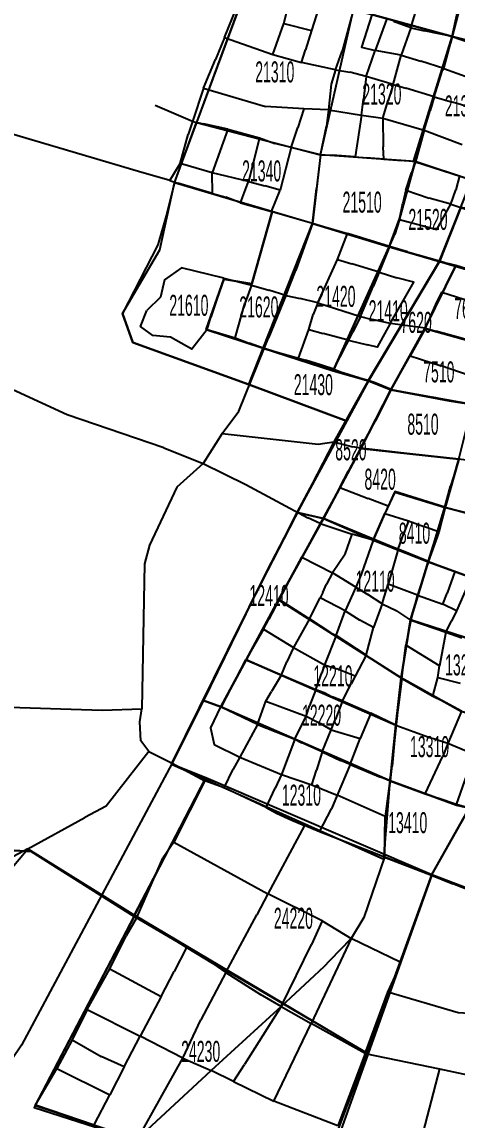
# Model space of a CAD drawing. Extents: x -55316 to 65086, y -54159 to 22922.
# Drawn here: x 1238 to 4763, y -15570 to -6660 of the extents above; entities that cross this region are included whole.
import ezdxf
from ezdxf.enums import TextEntityAlignment as Align

# ---------------------------------------------------------------- set-up
doc = ezdxf.new("R2010")
doc.units = 0
doc.header["$MEASUREMENT"] = 0
doc.layers.add('LINKS', color=7, linetype='Continuous')
doc.layers.add('ZONES', color=7, linetype='Continuous')

msp = doc.modelspace()

# ---------------------------------------------------------------- linework, layer by layer
at = {"layer": 'LINKS', "color": 251, "linetype": 'Continuous'}
for points in [[(4620.4, -8599.5), (5557.8, -6245.6)], [(4620.4, -8599.5), (5557.8, -6245.6)], [(4389.9, -6707.8), (4476.7, -6410)], [(3665.9, -6472.2), (3584.3, -6730.5)], [(2879.3, -6787.2), (2978.7, -6541.4)], [(3361.2, -6671.4), (3384.3, -6577.6)], [(3923.3, -6558.5), (3833.3, -6896.2)], [(4724.7, -6778.7), (4784.2, -6506.1)], [(3271.4, -6923.1), (3361.2, -6671.4)], [(3361.2, -6671.4), (3584.3, -6730.5)], [(4072.7, -6601.9), (3989.7, -6864.9), (4098.6, -6890.5)], [(4192.7, -6639.4), (4098.6, -6890.5)], [(4389.9, -6707.8), (4247.2, -6657.2)], [(3584.3, -6730.5), (3536.5, -6885)], [(4389.9, -6707.8), (4310.1, -6929)], [(4389.9, -6707.8), (4499.2, -6732.6)], [(4724.7, -6778.7), (4499.2, -6732.6)], [(2879.3, -6787.2), (2804.9, -6965)], [(2879.3, -6787.2), (3271.4, -6923.1)], [(4656.1, -7037.9), (4709.6, -6834.7)], [(4724.7, -6778.7), (4709.6, -6834.7)], [(4724.7, -6778.7), (4950.2, -6856.9)], [(3271.4, -6923.1), (3502.7, -6989)], [(3502.7, -6989), (3536.5, -6885)], [(3778.5, -7047.3), (3833.3, -6896.2)], [(4027.7, -7101.5), (4098.6, -6890.5)], [(4310.1, -6929), (4098.6, -6890.5)], [(4246.8, -7167), (4310.1, -6929)], [(4310.1, -6929), (4471, -6979)], [(2709.1, -7197.7), (2804.9, -6965)], [(3778.5, -7047.3), (3502.7, -6989)], [(4656.1, -7037.9), (4471, -6979)], [(4578.3, -7268.2), (4645, -7052.5), (4656.1, -7037.9)], [(4656.1, -7037.9), (4867.5, -7114.8)], [(3778.5, -7047.3), (3743, -7165.8), (3722.1, -7372.2)], [(3778.5, -7047.3), (3893.8, -7068.6)], [(4027.7, -7101.5), (3893.8, -7068.6)], [(4027.7, -7101.5), (4006.5, -7285.9)], [(4246.8, -7167), (4027.7, -7101.5)], [(2709.1, -7197.7), (2619, -7468)], [(2709.1, -7197.7), (3210.2, -7346.8)], [(4246.8, -7167), (4205.6, -7297)], [(4246.8, -7167), (4348.6, -7196.1)], [(4578.3, -7268.2), (4348.6, -7196.1)], [(3989.7, -7415.9), (4006.5, -7285.9)], [(4162.7, -7441.5), (4205.6, -7297)], [(4578.3, -7268.2), (4546.6, -7377.8)], [(4578.3, -7268.2), (4725.2, -7311.9)], [(2619, -7468), (2318.6, -7337.9)], [(3522, -7364.6), (3210.2, -7346.8)], [(3522, -7364.6), (3472.9, -7515.4)], [(3722.1, -7372.2), (3522, -7364.6)], [(3722.1, -7372.2), (3706.6, -7504.6)], [(3722.1, -7372.2), (3989.7, -7415.9)], [(4495.9, -7537.6), (4546.6, -7377.8)], [(5362.7, -7499), (4725.2, -7311.9)], [(2619, -7468), (2584, -7573.4)], [(2619, -7468), (2709.8, -7487.8)], [(3989.7, -7415.9), (3938.4, -7755.5)], [(3989.7, -7415.9), (4162.7, -7441.5)], [(4162.7, -7441.5), (4495.9, -7537.6)], [(4162.7, -7441.5), (4164.1, -7673)], [(2182.1, -7874.6), (1149.4, -7568.9)], [(2518.8, -7808.4), (2584, -7573.4)], [(2906.9, -7531.2), (2709.8, -7487.8)], [(2906.9, -7531.2), (2778.7, -7883.6)], [(2906.9, -7531.2), (3163.2, -7601.7)], [(3419.5, -7678.6), (3472.9, -7515.4)], [(3656.5, -7737.8), (3706.6, -7504.6)], [(4495.9, -7537.6), (4425.4, -7793.9)], [(4495.9, -7537.6), (4804.8, -7653.7)], [(3163.2, -7601.7), (3073.5, -7954.1)], [(3163.2, -7601.7), (3288.3, -7645.1)], [(3419.5, -7678.6), (3288.3, -7645.1)], [(3419.5, -7678.6), (3329.8, -8024.6)], [(3656.5, -7737.8), (3419.5, -7678.6)], [(3656.5, -7737.8), (3623.3, -8011.5)], [(3656.5, -7737.8), (3751.8, -7740.7)], [(3938.4, -7755.5), (3751.8, -7740.7)], [(4169.1, -7774.7), (4164.1, -7673)], [(2436.6, -7947.6), (2518.8, -7808.4)], [(2778.7, -7883.6), (2518.8, -7808.4)], [(3938.4, -7755.5), (4025.9, -7761.5)], [(4169.1, -7774.7), (4025.9, -7761.5)], [(4169.1, -7774.7), (4316.7, -7784.1)], [(4425.4, -7793.9), (4316.7, -7784.1)], [(4425.4, -7793.9), (4394.6, -7884.8)], [(4425.4, -7793.9), (4784.2, -7909.3)], [(2436.6, -7947.6), (2182.1, -7874.6)], [(2781.6, -8052.6), (2778.7, -7883.6)], [(3073.5, -7954.1), (2778.7, -7883.6)], [(4348.5, -8024.6), (4394.6, -7884.8)], [(4784.2, -7909.3), (4754.1, -8021.4)], [(2436.6, -7947.6), (2500.7, -7968.1)], [(2781.6, -8052.6), (2500.7, -7968.1)], [(3009.4, -8127.1), (3073.5, -7954.1)], [(3073.5, -7954.1), (3204.7, -7991)], [(3329.8, -8024.6), (3204.7, -7991)], [(3591.9, -8296.1), (3623.3, -8011.5)], [(2781.6, -8052.6), (2888.6, -8082.5)], [(3009.4, -8127.1), (2888.6, -8082.5)], [(3259.3, -8197.6), (3329.8, -8024.6)], [(4348.5, -8024.6), (4324.5, -8129.2)], [(4348.5, -8024.6), (4538.1, -8090.5)], [(4713.7, -8139.9), (4538.1, -8090.5)], [(4713.7, -8139.9), (4754.1, -8021.4)], [(3009.4, -8127.1), (3259.3, -8197.6)], [(4297.3, -8261.7), (4324.5, -8129.2)], [(4297.3, -8261.7), (4598.4, -8345), (4713.7, -8139.9)], [(4713.7, -8139.9), (4875.2, -8191.8)], [(3591.9, -8296.1), (3259.3, -8197.6)], [(4297.3, -8261.7), (4260.6, -8380.9)], [(4297.3, -8261.7), (4260.6, -8380.9)], [(3591.9, -8296.1), (3456.8, -8672.8)], [(3591.9, -8296.1), (3456.8, -8672.8)], [(3591.9, -8296.1), (3719.3, -8330.9)], [(3719.3, -8330.9), (3875.9, -8377.6)], [(3795.9, -8586.8), (3875.9, -8377.6)], [(3795.9, -8586.8), (3875.9, -8377.6)], [(4215.7, -8481.6), (3875.9, -8377.6)], [(4215.7, -8481.6), (3875.9, -8377.6)], [(4215.7, -8481.6), (4260.6, -8380.9)], [(4215.7, -8481.6), (4260.6, -8380.9)], [(4215.7, -8481.6), (4132.3, -8690.9)], [(4215.7, -8481.6), (4132.3, -8690.9)], [(4362.6, -8525.2), (4215.7, -8481.6)], [(4362.6, -8525.2), (4215.7, -8481.6)], [(4362.6, -8525.2), (4620.4, -8599.5)], [(4362.6, -8525.2), (4620.4, -8599.5)], [(3635.7, -8939.2), (3795.9, -8586.8)], [(3635.7, -8939.2), (3795.9, -8586.8)], [(3795.9, -8586.8), (3911.7, -8622.8)], [(3795.9, -8586.8), (3911.7, -8622.8)], [(4132.3, -8690.9), (3911.7, -8622.8)], [(4132.3, -8690.9), (3911.7, -8622.8)], [(4620.4, -8599.5), (4043.3, -9569.7)], [(4620.4, -8599.5), (4976.2, -8709.3)], [(4620.4, -8599.5), (4976.2, -8709.3)], [(2874.8, -8739), (2531.9, -8655), (2392.5, -8753.4), (2359.7, -8892.8), (2248.9, -9002.7)], [(3376.4, -8880.4), (3456.8, -8672.8)], [(3376.4, -8880.4), (3456.8, -8672.8)], [(4132.3, -8690.9), (4083.2, -8806.8)], [(4132.3, -8690.9), (4083.2, -8806.8)], [(4132.3, -8690.9), (4274.6, -8735.1)], [(4132.3, -8690.9), (4274.6, -8735.1)], [(2874.8, -8739), (2768.8, -9056.6)], [(2874.8, -8739), (2768.8, -9056.6)], [(2874.8, -8739), (3099.1, -8795.1)], [(2874.8, -8739), (3099.1, -8795.1)], [(3099.1, -8795.1), (3042.8, -8945.7)], [(3099.1, -8795.1), (3042.8, -8945.7)], [(3099.1, -8795.1), (3238.5, -8837.7)], [(3099.1, -8795.1), (3238.5, -8837.7)], [(3980.1, -9051.4), (4083.2, -8806.8)], [(3980.1, -9051.4), (4083.2, -8806.8)], [(4220.4, -9107.4), (4412.6, -8771), (4274.6, -8735.1)], [(4220.4, -9107.4), (4412.6, -8771), (4274.6, -8735.1)], [(3376.4, -8880.4), (3235, -9221.9)], [(3376.4, -8880.4), (3235, -9221.9)], [(3376.4, -8880.4), (3238.5, -8837.7)], [(3376.4, -8880.4), (3238.5, -8837.7)], [(3376.4, -8880.4), (3492.6, -8903.6)], [(3376.4, -8880.4), (3492.6, -8903.6)], [(3635.7, -8939.2), (3492.6, -8903.6)], [(3635.7, -8939.2), (3492.6, -8903.6)], [(4506.7, -9144.5), (4600.9, -8933.1), (4639.4, -8853), (4878.6, -8928.2)], [(4506.7, -9144.5), (4600.9, -8933.1), (4639.4, -8853), (4878.6, -8928.2)], [(2965.8, -9223.9), (3042.8, -8945.7)], [(2965.8, -9223.9), (3042.8, -8945.7)], [(3635.7, -8939.2), (3596.8, -9035)], [(3635.7, -8939.2), (3596.8, -9035)], [(3635.7, -8939.2), (3980.1, -9051.4)], [(3635.7, -8939.2), (3980.1, -9051.4)], [(2738.7, -9155.5), (2613.9, -9315.2), (2441.7, -9216.8), (2298.2, -9204.5), (2199.8, -9130.6), (2248.9, -9002.7)], [(2738.7, -9155.5), (2768.8, -9056.6)], [(2738.7, -9155.5), (2768.8, -9056.6)], [(3563.6, -9155.5), (3596.8, -9035)], [(3563.6, -9155.5), (3596.8, -9035)], [(3980.1, -9051.4), (3920.3, -9176.1)], [(3980.1, -9051.4), (3920.3, -9176.1)], [(3980.1, -9051.4), (4063.9, -9071.3)], [(3980.1, -9051.4), (4063.9, -9071.3)], [(4220.4, -9107.4), (4063.9, -9071.3)], [(4220.4, -9107.4), (4063.9, -9071.3)], [(2738.7, -9155.5), (2965.8, -9223.9)], [(2738.7, -9155.5), (2965.8, -9223.9)], [(3477.6, -9388.4), (3563.6, -9155.5)], [(3563.6, -9155.5), (3678.4, -9188.7)], [(3563.6, -9155.5), (3678.4, -9188.7)], [(3764, -9476.7), (3920.3, -9176.1)], [(4220.4, -9107.4), (4116.2, -9299.6), (4037, -9279.4)], [(4220.4, -9107.4), (4116.2, -9299.6), (4037, -9279.4)], [(4506.7, -9144.5), (4220.4, -9107.4)], [(4506.7, -9144.5), (4220.4, -9107.4)], [(4506.7, -9144.5), (4382.8, -9369.6)], [(4506.7, -9144.5), (4592.2, -9169.4)], [(4506.7, -9144.5), (4592.2, -9169.4)], [(5009.1, -9288), (4789.4, -9224), (4592.2, -9169.4)], [(5009.1, -9288), (4789.4, -9224), (4592.2, -9169.4)], [(2965.8, -9223.9), (3080.2, -9266.7)], [(2965.8, -9223.9), (3080.2, -9266.7)], [(3199.4, -9310.7), (3235, -9221.9)], [(3199.4, -9310.7), (3235, -9221.9)], [(3892, -9243.6), (3678.4, -9188.7)], [(3892, -9243.6), (3678.4, -9188.7)], [(3892, -9243.6), (4037, -9279.4)], [(3892, -9243.6), (4037, -9279.4)], [(2858.9, -9999.9), (2995.3, -9819), (3199.4, -9310.7)], [(3199.4, -9310.7), (3080.2, -9266.7)], [(3199.4, -9310.7), (3080.2, -9266.7)], [(3199.4, -9310.7), (3477.6, -9388.4)], [(3477.6, -9388.4), (3534.6, -9405.5)], [(3664.7, -9445.8), (3534.6, -9405.5)], [(4229.9, -9643), (4382.8, -9369.6)], [(4382.8, -9369.6), (4634, -9449.7)], [(1604.8, -9849), (745.6, -9452.5)], [(3764, -9476.7), (3664.7, -9445.8)], [(3764, -9476.7), (3895.9, -9528.8)], [(4043.3, -9569.7), (3895.9, -9528.8)], [(4939.7, -9554.8), (4634, -9449.7)], [(4043.3, -9569.7), (3764.4, -10067.4)], [(4229.9, -9643), (4099.9, -9587.9), (4043.3, -9569.7)], [(4229.9, -9643), (4179, -9742.4), (4101.6, -9895.4)], [(4229.9, -9643), (4560.7, -9705.8)], [(4888.9, -9766.6), (4560.7, -9705.8)], [(2386.9, -10116.2), (1604.8, -9849)], [(3981.6, -10117.8), (4101.6, -9895.4)], [(2858.9, -9999.9), (2706.2, -10242.5)], [(2858.9, -9999.9), (3637.1, -10086)], [(3764.4, -10067.4), (3182.3, -11199.7)], [(3637.1, -10086), (3764.4, -10067.4)], [(3764.4, -10067.4), (3919.8, -10107.8)], [(2386.9, -10116.2), (2706.2, -10242.5)], [(3981.6, -10117.8), (3884.3, -10302.7)], [(3981.6, -10117.8), (3919.8, -10107.8)], [(4777.4, -10209.9), (3981.6, -10117.8)], [(2706.2, -10242.5), (2492.1, -10435.7), (2271.8, -10906.2), (2230.5, -11057.6), (2208.6, -12233.9)], [(2706.2, -10242.5), (3052.3, -10414.2)], [(4777.4, -10209.9), (4733.6, -10351.3), (4709.1, -10427.8)], [(3814, -10438.2), (3884.3, -10302.7)], [(3052.3, -10414.2), (3554.4, -10683)], [(3814, -10438.2), (3654.2, -10728.5)], [(3814, -10438.2), (4042.1, -10528)], [(4665.2, -10596.5), (4260.1, -10470.8), (4206.2, -10589.6)], [(4665.2, -10596.5), (4709.1, -10427.8)], [(4206.2, -10589.6), (4042.1, -10528)], [(4206.2, -10589.6), (4178.9, -10648.8)], [(4604.5, -10795.8), (4665.2, -10596.5)], [(4665.2, -10596.5), (4895, -10658.6)], [(3654.2, -10728.5), (3554.4, -10683)], [(4083.9, -10865.6), (4178.9, -10648.8)], [(4178.9, -10648.8), (4370.2, -10708.5)], [(3654.2, -10728.5), (3506.8, -11001.6)], [(3654.2, -10728.5), (3913.8, -10815.2)], [(4370.2, -10708.5), (4332.2, -10808.3)], [(4370.2, -10708.5), (4493, -10755.4)], [(4604.5, -10795.8), (4493, -10755.4)], [(3857.9, -10977.3), (3913.8, -10815.2)], [(4083.9, -10865.6), (3913.8, -10815.2)], [(4083.9, -10865.6), (3987.6, -11143.1), (3943.7, -11245.7)], [(4285.5, -10938.5), (4083.9, -10865.6)], [(4285.5, -10938.5), (4332.2, -10808.3)], [(4532.3, -11037.8), (4604.5, -10795.8)], [(4285.5, -10938.5), (4206.2, -11221.1)], [(4532.3, -11037.8), (4285.5, -10938.5)], [(3396.2, -11208.1), (3506.8, -11001.6)], [(3506.8, -11001.6), (3755.1, -11130.9)], [(3857.9, -10977.3), (3755.1, -11130.9)], [(4532.3, -11037.8), (4516.6, -11085)], [(4532.3, -11037.8), (4745.6, -11118.2)], [(3755.1, -11130.9), (3705.9, -11221.2)], [(3943.7, -11245.7), (3755.1, -11130.9)], [(4516.6, -11085), (4444, -11311.3)], [(4745.6, -11118.2), (4683.3, -11293.7)], [(4745.6, -11118.2), (4878.7, -11167.8)], [(2454.6, -12673.8), (3182.3, -11199.7)], [(3396.2, -11208.1), (3321.9, -11345.8)], [(3675.7, -11288.5), (3705.9, -11221.2)], [(4157, -11381), (4206.2, -11221.1)], [(4444, -11311.3), (4206.2, -11221.1)], [(4878.7, -11167.8), (4759.8, -11438.4)], [(3675.7, -11288.5), (3654.8, -11332)], [(3943.7, -11245.7), (3857.6, -11438.4)], [(3943.7, -11245.7), (4041.1, -11304.8)], [(4157, -11381), (4041.1, -11304.8)], [(4427, -11375.2), (4444, -11311.3)], [(4444, -11311.3), (4649.1, -11385.1)], [(4649.1, -11385.1), (4683.3, -11293.7)], [(3321.9, -11345.8), (3237.4, -11507.2)], [(3321.9, -11345.8), (3516.4, -11469.6)], [(3568, -11504.5), (3654.8, -11332)], [(3857.6, -11438.4), (3654.8, -11332)], [(4157, -11381), (4087.3, -11573.7)], [(4157, -11381), (4276.4, -11439.1)], [(4427, -11375.2), (4400.2, -11467.5), (4388.5, -11514.1)], [(4759.8, -11438.4), (4649.1, -11385.1)], [(3516.4, -11469.6), (3568, -11504.5)], [(3783.1, -11638.9), (3857.6, -11438.4)], [(3857.6, -11438.4), (3976.8, -11515)], [(4388.5, -11514.1), (4276.4, -11439.1)], [(4759.8, -11438.4), (4718.2, -11522.7)], [(3196, -11587.2), (3237.4, -11507.2)], [(3568, -11504.5), (3438.3, -11735.6)], [(3740.4, -11615.8), (3568, -11504.5)], [(4087.3, -11573.7), (3976.8, -11515)], [(4027.4, -11799.1), (4087.3, -11573.7)], [(4388.5, -11514.1), (4349.7, -11717.2)], [(4388.5, -11514.1), (4672.8, -11611.5)], [(4672.8, -11611.5), (4718.2, -11522.7)], [(3196, -11587.2), (3052, -11836.8)], [(3196, -11587.2), (3438.3, -11735.6)], [(3783.1, -11638.9), (3688.2, -11876.5)], [(3740.4, -11615.8), (3783.1, -11638.9)], [(4027.4, -11799.1), (3783.1, -11638.9)], [(4672.8, -11611.5), (4620.4, -11885.4)], [(4672.8, -11611.5), (4801.4, -11656.4)], [(3438.3, -11735.6), (3383, -11852.6)], [(3438.3, -11735.6), (3688.2, -11876.5)], [(4340.4, -11783.1), (4349.7, -11717.2)], [(4620.4, -11885.4), (4349.7, -11717.2)], [(2847.8, -12216.8), (2853.8, -12216.8), (3052, -11836.8)], [(3052, -11836.8), (3341.6, -11958.8)], [(4027.4, -11799.1), (3938, -11967.5)], [(4315.6, -11987.6), (4159.1, -11887), (4027.4, -11799.1)], [(4315.6, -11987.6), (4340.4, -11783.1)], [(3341.6, -11958.8), (3383, -11852.6)], [(3688.2, -11876.5), (3666.9, -11940.9)], [(3688.2, -11876.5), (3788.1, -11910.2)], [(3938, -11967.5), (3788.1, -11910.2)], [(4608, -11979.7), (4620.4, -11885.4)], [(3341.6, -11958.8), (3258.8, -12093.3)], [(3341.6, -11958.8), (3620, -12077.1)], [(3620, -12077.1), (3666.9, -11940.9)], [(3938, -11967.5), (3905.7, -12029.6)], [(4315.6, -11987.6), (4296.7, -12138.5)], [(4315.6, -11987.6), (4566.4, -12130.5)], [(4566.4, -12130.5), (4608, -11979.7)], [(4608, -11979.7), (4788.8, -12024.6)], [(3214, -12171.3), (3258.8, -12093.3)], [(3620, -12077.1), (3566.8, -12208.7)], [(3620, -12077.1), (3686.8, -12102)], [(3686.8, -12102), (3750.5, -12135.2)], [(3834.4, -12169.3), (3905.7, -12029.6)], [(3147.8, -12360.8), (3214, -12171.3)], [(3214, -12171.3), (3540.8, -12293)], [(3834.4, -12169.3), (3750.5, -12135.2)], [(3834.4, -12169.3), (3778.8, -12316.1)], [(3834.4, -12169.3), (4064.9, -12269.4)], [(4296.7, -12138.5), (4267.7, -12366.5)], [(4566.4, -12130.5), (4639.2, -12166)], [(4798.5, -12253.4), (4639.2, -12166)], [(416.5, -12213.9), (967.2, -12213.9), (1888.2, -12243.9), (2208.6, -12233.9)], [(2264.7, -12580.8), (2202.4, -12491.9), (2194.2, -12340), (2208.6, -12233.9)], [(2847.8, -12216.8), (2766.6, -12388.9), (2796.6, -12523), (3002.6, -12626.2)], [(3147.8, -12360.8), (2847.8, -12216.8)], [(3447.8, -12480.8), (3540.8, -12293)], [(3540.8, -12293), (3566.8, -12208.7)], [(3540.8, -12293), (3640.3, -12344.4)], [(4064.9, -12269.4), (3979.1, -12475)], [(4267.7, -12366.5), (4064.9, -12269.4)], [(4798.5, -12253.4), (4690, -12514.5)], [(3147.8, -12360.8), (3002.6, -12626.2)], [(3147.8, -12360.8), (3447.8, -12480.8)], [(3743.3, -12403.2), (3640.3, -12344.4)], [(3743.3, -12403.2), (3778.8, -12316.1)], [(4267.7, -12366.5), (4237, -12699.3)], [(4267.7, -12366.5), (4565.6, -12475.5)], [(3669.8, -12582.8), (3743.3, -12403.2)], [(3743.3, -12403.2), (3979.1, -12475)], [(3447.8, -12480.8), (3342.2, -12767.1)], [(3447.8, -12480.8), (3505.9, -12510.6)], [(3669.8, -12582.8), (3505.9, -12510.6)], [(3897.8, -12684.8), (3979.1, -12475)], [(4690, -12514.5), (4565.6, -12475.5)], [(4690, -12514.5), (4649.3, -12617.9)], [(4902.5, -12604.4), (4690, -12514.5)], [(2264.7, -12580.8), (1919, -13023.6), (1748.3, -13114.3)], [(2264.7, -12580.8), (2272.3, -12582.3), (2454.6, -12673.8)], [(3002.6, -12626.2), (2948.2, -12722.1)], [(3002.6, -12626.2), (3342.2, -12767.1)], [(3669.8, -12582.8), (3623.6, -12729.9)], [(3669.8, -12582.8), (3818.8, -12652.6)], [(4505, -12922.4), (4649.3, -12617.9)], [(2454.6, -12673.8), (1235.4, -14962.5), (34.1, -16739.5)], [(2454.6, -12673.8), (2719.1, -12818.5)], [(2877, -12874.5), (2948.2, -12722.1)], [(3585.6, -12850.4), (3623.6, -12729.9)], [(3897.8, -12684.8), (3790.7, -12933.7)], [(3897.8, -12684.8), (3818.8, -12652.6)], [(3897.8, -12684.8), (4143.2, -12788.7)], [(4219.1, -12819.1), (4237, -12699.3)], [(2719.1, -12818.5), (2467.7, -13316.7)], [(2877, -12874.5), (2719.1, -12818.5)], [(3342.2, -12767.1), (3290.5, -12876.1)], [(3342.2, -12767.1), (3585.6, -12850.4)], [(4219.1, -12819.1), (4143.2, -12788.7)], [(4219.1, -12819.1), (4181.9, -13106.5)], [(4219.1, -12819.1), (4505, -12922.4)], [(4758.1, -13009.7), (4842.4, -12772.6)], [(3216.2, -13034), (2877, -12874.5)], [(3216.2, -13034), (3290.5, -12876.1)], [(3585.6, -12850.4), (3790.7, -12933.7)], [(3790.7, -12933.7), (3745.4, -13044)], [(4181.9, -13106.5), (3790.7, -12933.7)], [(4505, -12922.4), (4606.7, -12959.6)], [(4758.1, -13009.7), (4606.7, -12959.6)], [(3216.2, -13034), (3301.7, -13081.3)], [(3301.7, -13081.3), (3425.4, -13137.4)], [(3648.2, -13232), (3745.4, -13044)], [(4555.5, -13583.5), (4862.5, -13039.3)], [(4862.5, -13039.3), (4758.1, -13009.7)], [(1284.7, -13369.6), (1748.3, -13114.3)], [(3527, -13179.8), (3230.8, -13734.9)], [(3425.4, -13137.4), (3527, -13179.8)], [(3648.2, -13232), (3527, -13179.8)], [(4175.8, -13437.4), (4181.9, -13106.5)], [(4175.8, -13437.4), (3648.2, -13232)], [(2467.7, -13316.7), (2379.4, -13446.4)], [(2467.7, -13316.7), (3230.8, -13734.9)], [(1663.3, -16190.5), (1165.4, -15823.5), (893.9, -15212.7), (690.3, -14771.6), (690.3, -14330.5), (792.1, -13957.3), (1284.7, -13369.6)], [(1284.7, -13369.6), (777.6, -13641)], [(1284.7, -13369.6), (2170.3, -13922.4)], [(2170.3, -13922.4), (2379.4, -13446.4)], [(4175.8, -13437.4), (4007, -13927.9), (3906.2, -14096.7)], [(4175.8, -13437.4), (4555.5, -13583.5)], [(4555.5, -13583.5), (4301.9, -14288.9)], [(4555.5, -13583.5), (4729, -13653.4)], [(5046.2, -13778), (4729, -13653.4)], [(3230.8, -13734.9), (3141.8, -13906.2)], [(3670.9, -13954), (3230.8, -13734.9)], [(2170.3, -13922.4), (2082.6, -14075)], [(2570.4, -14169.8), (2170.3, -13922.4)], [(2890.5, -14373.5), (3141.8, -13906.2)], [(3670.9, -13954), (3584.3, -14146.5)], [(3670.9, -13954), (3906.2, -14096.7)], [(1949.4, -14344.3), (2082.6, -14075)], [(3338.6, -14649.8), (3584.3, -14146.5)], [(3906.2, -14096.7), (3581.7, -14788.1)], [(3687.1, -14323.7), (3734.9, -14271.9), (3906.2, -14096.7)], [(4301.9, -14288.9), (3906.2, -14096.7)], [(2570.4, -14169.8), (2472.5, -14366)], [(2783.6, -14299.5), (2570.4, -14169.8)], [(1766.9, -14672.1), (1949.4, -14344.3)], [(1949.4, -14344.3), (2366.6, -14567.8)], [(2783.6, -14299.5), (2890.5, -14373.5)], [(3338.6, -14649.8), (3687.1, -14323.7)], [(4201.3, -14532.2), (4291.3, -14338.8), (4301.9, -14288.9)], [(2366.6, -14567.8), (2472.5, -14366)], [(2890.5, -14373.5), (2687.9, -14755.9)], [(2890.5, -14373.5), (3170.9, -14552.2)], [(2366.6, -14567.8), (2195.3, -14889.5)], [(3338.6, -14649.8), (3170.9, -14552.2)], [(4020.2, -15029), (4201.3, -14532.2)], [(5239.3, -14730.1), (4771.1, -14699), (4201.3, -14532.2)], [(1766.9, -14672.1), (1644, -14918)], [(1766.9, -14672.1), (2195.3, -14889.5)], [(3338.6, -14649.8), (2771.9, -15169.4)], [(3338.6, -14649.8), (3042.5, -15118.7)], [(3338.6, -14649.8), (3581.7, -14788.1)], [(2541.7, -15068.3), (2687.9, -14755.9)], [(3278.4, -15417.9), (3581.7, -14788.1)], [(4020.2, -15029), (3581.7, -14788.1)], [(1644, -14918), (1521.1, -15152.6)], [(1644, -14918), (1878.5, -15053.5)], [(2064.9, -15137.7), (2195.3, -14889.5)], [(2541.7, -15068.3), (2195.3, -14889.5)], [(2064.9, -15137.7), (1878.5, -15053.5)], [(4020.2, -15029), (3798.2, -15616.3)], [(4020.2, -15029), (4620.2, -15153.5)], [(2064.9, -15137.7), (1949.4, -15364.9)], [(2178.3, -15718.4), (2541.7, -15068.3)], [(2541.7, -15068.3), (2771.9, -15169.4)], [(2952.4, -15258.7), (3042.5, -15118.7)], [(1346.8, -15447.6), (1521.1, -15152.6)], [(1521.1, -15152.6), (1949.4, -15364.9)], [(2178.3, -15718.4), (2771.9, -15169.4)], [(2952.4, -15258.7), (2771.9, -15169.4)], [(4620.2, -15153.5), (4469.4, -15736.9)], [(4620.2, -15153.5), (5088.2, -15255.5)], [(2952.4, -15258.7), (3278.4, -15417.9)], [(1823.3, -15607.9), (1949.4, -15364.9)], [(1346.8, -15447.6), (1823.3, -15607.9)], [(3798.2, -15616.3), (3278.4, -15417.9)]]:
    msp.add_lwpolyline(points, dxfattribs=at)
at = {"layer": 'ZONES', "color": 1, "linetype": 'Continuous'}
for points in [[(199.3, -13325.9), (1313.7, -13392.1), (2146.3, -13918.7), (2728.2, -12793.4), (2450.2, -12681.5), (3018.9, -11526.6), (3468.2, -10640.8), (3864.9, -9898), (3075.3, -9602.4), (2137.5, -9261.8), (2053.2, -9025.8), (2355.4, -8508.3), (2474.5, -7964.3), (3083.6, -6306.9), (3167.4, -5823.6), (1964.3, -5543.6), (954.6, -5951.6)], [(4084.1, -6008.3), (4879, -6186.4), (4724.7, -6778.7), (3923.3, -6558.5), (4084.1, -6008.3)], [(4879, -6186.4), (5523.1, -6332.8), (5289.7, -6918.9), (4724.7, -6778.7), (4879, -6186.4)], [(4724.7, -6778.7), (4411.6, -7792.7), (3656.5, -7737.8), (3923.3, -6558.5), (4724.7, -6778.7)], [(5289.7, -6918.9), (4881, -7945.1), (4411.6, -7792.7), (4724.7, -6778.7), (5289.7, -6918.9), (5289.7, -6918.9)], [(3656.1, -7738.1), (3592.1, -8294.3), (2474.5, -7964.3), (2653.6, -7477), (3656.5, -7738.1)], [(5490.5, -17208.2), (5967.3, -15358.4), (5085.1, -15258.7), (5242.8, -14732.2), (5486.9, -13936.1), (4557.9, -13581.8), (3624, -16206.3), (1346.3, -15456.1), (2146.3, -13918.7), (1313.7, -13392.1), (199.3, -13325.9)]]:
    msp.add_lwpolyline(points, dxfattribs=at)
for points in [[(3923.3, -6558.5), (3083.3, -6307.8), (2653.6, -7477), (3656.5, -7738.1), (3923.3, -6558.5)], [(3592, -8294.3), (4212.6, -8485.5), (4296.4, -8258.8), (4423.3, -7793.5), (3656.1, -7738.1)], [(4620.1, -8602.9), (4881, -7945.1), (4423.3, -7793.5), (4296.4, -8258.8), (4212.6, -8485.5)], [(2339.7, -8469.8), (2053.2, -9025.8), (2137.5, -9261.8), (3075.3, -9602.4), (3192.7, -9306.3), (2730.9, -9154.6), (2873.4, -8746.4), (3100.6, -8784.9), (3266.5, -8200.2), (2474.5, -7964.3), (2407.1, -8233.9)], [(5151.4, -8759.7), (5258.9, -8245.2), (4793.2, -8165.5), (4620.1, -8602.9)], [(3192.7, -9306.3), (3592, -8294.3), (3266.5, -8200.2), (3100.6, -8784.9), (2873.4, -8746.4), (2730.9, -9154.6)], [(3759.7, -9491.2), (4212.6, -8485.5), (3592, -8294.3), (3375.1, -8876.7), (3192.7, -9306.3)], [(4045.1, -9572.7), (4620.1, -8602.9), (4212.6, -8485.5), (3759.7, -9491.2)], [(4620.1, -8602.9), (4045.1, -9572.7), (4226.6, -9645), (4501.5, -9148.1), (4752.7, -8637.2)], [(5151.4, -8759.7), (4752.7, -8637.2), (4501.5, -9148.1), (5008.7, -9287.3), (5086.5, -8987.7)], [(4226.6, -9645), (4698.8, -9734.8), (4888.9, -9764.8), (5008.7, -9287.3), (4501.5, -9148.1)], [(4045.1, -9572.7), (3192.7, -9306.3), (3075.3, -9602.4), (3864.9, -9898)], [(4045.1, -9572.7), (3468.2, -10640.8), (3681.5, -10689.6), (3983.4, -10120.8), (4226.6, -9645)], [(4226.6, -9645), (3983.4, -10120.8), (4778.1, -10208.9), (4888.9, -9764.8)], [(4666.7, -10598.6), (4778.1, -10208.9), (3983.4, -10120.8), (3681.5, -10689.6), (4083.9, -10865.6), (4260.1, -10476.6)], [(4778.1, -10208.9), (4666.7, -10598.6), (5257.9, -10752.7), (5372.4, -10301.6), (5271.1, -10274.3)], [(4529.9, -11040.1), (4666.7, -10598.6), (4260.1, -10476.6), (4176.8, -10654.8), (4083.9, -10865.6)], [(5085.2, -11243.5), (5179.8, -10995), (5257.9, -10752.7), (4666.7, -10598.6), (4616.9, -10799.3), (4529.9, -11040.1)], [(3222.5, -11114), (2708.4, -12165), (2849.1, -12218), (3317.3, -11349.5), (3681.5, -10689.6), (3468.2, -10640.8)], [(3317.3, -11349.5), (4309.6, -11982.9), (4385.7, -11512.6), (4529.9, -11040.1), (3681.5, -10689.6)], [(5271.9, -11797.7), (5372.2, -11626.3), (5484.7, -11392), (5085.2, -11243.5), (4529.9, -11040.1), (4385.7, -11512.6)], [(4267.2, -12367.2), (4309.6, -11982.9), (3317.3, -11349.5), (3053.7, -11836.6)], [(4799.8, -12254.3), (5055.8, -12318.8), (5271.9, -11797.7), (4385.7, -11512.6), (4309.6, -11982.9)], [(4221.5, -12817.4), (4267.2, -12367.2), (3053.7, -11836.6), (2849.1, -12218)], [(4863.2, -13038.9), (4991.1, -12644), (5055.8, -12318.8), (4799.8, -12254.3), (4309.6, -11982.9), (4221.5, -12817.4), (4759.7, -13014.6)], [(2450.2, -12681.5), (4170.9, -13453.5), (4221.5, -12817.4), (2849.1, -12218), (2708.4, -12165)], [(4557.9, -13581.8), (2728.2, -12793.4), (2146.3, -13904.5), (4036.1, -15027)], [(4557.9, -13581.8), (4863.2, -13038.9), (4759.7, -13014.6), (4221.5, -12817.4), (4182.1, -13106.8), (4175.2, -13435.7)], [(4036.1, -15027), (2146.3, -13918.7), (1336.4, -15467.5), (3595.6, -16192.1)]]:
    msp.add_lwpolyline(points, close=True, dxfattribs=at)

# ---------------------------------------------------------------- texts
at = {"layer": 'ZONES', "color": 178, "width": 0.5}
for s, p in [('21310', (3286.5, -7065.5)), ('21320', (4154.3, -7244.9)), ('21330', (4823, -7341.4)), ('21340', (3180.1, -7868.9)), ('21510', (3994.3, -8122.1)), ('21520', (4527.8, -8262.1)), ('21420', (3782.1, -8886.3)), ('21610', (2590.5, -8959.2)), ('21620', (3157.5, -8972.7)), ('7610', (4867, -8984.4)), ('21410', (4205.4, -9003)), ('7620', (4431.8, -9097.6)), ('7510', (4615.4, -9499.8)), ('21430', (3599.3, -9603)), ('8510', (4487.4, -9923.7)), ('8520', (3903.3, -10131.7)), ('8420', (4140.2, -10370.2)), ('8410', (4418.5, -10808.3)), ('12110', (4099.3, -11197.4)), ('12410', (3239.8, -11314.8)), ('13210', (4824.8, -11877.5)), ('12210', (3757.4, -11966.3)), ('12220', (3665.7, -12285)), ('13310', (4540.5, -12540.4)), ('12310', (3502.5, -12933.6)), ('13410', (4363.7, -13156.9)), ('24220', (3437.6, -13932.9)), ('24230', (2686.2, -15012.8))]:
    msp.add_text(s, height=170.5, dxfattribs=at).set_placement(p, align=Align.MIDDLE_CENTER)

doc.saveas('drawing.dxf')
